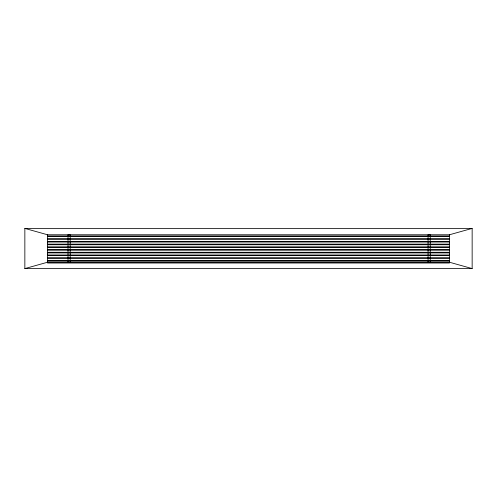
<?xml version="1.0" encoding="UTF-8"?>
<svg xmlns="http://www.w3.org/2000/svg" width="497" height="497" viewBox="0 0 497 497"><rect width="100%" height="100%" fill="white"/><g stroke="black" fill="none" stroke-linecap="round" stroke-linejoin="round"><path stroke-width="0.75" d="M24.85 268.597L47.563 262.223L449.437 262.223L472.15 268.591L472.15 228.403L24.85 228.409L24.85 268.597L472.15 268.591M24.85 228.409L47.563 234.777L449.437 234.777L472.1 228.421M47.563 235.969L449.437 235.969M47.563 236.584L449.437 236.584M47.563 238.69L449.437 238.69M47.563 239.305L449.437 239.305M47.563 241.405L449.437 241.405M47.563 242.027L449.437 242.027M47.563 244.126L449.437 244.126M47.563 244.741L449.437 244.741M47.563 246.847L449.437 246.847M47.563 247.463L449.437 247.463M47.563 249.569L449.437 249.569M47.563 250.184L449.437 250.184M47.563 252.29L449.437 252.29M47.563 252.905L449.437 252.905M47.563 255.011L449.437 255.011M47.563 255.626L449.437 255.626M47.563 257.732L449.437 257.732M47.563 258.347L449.437 258.347M47.563 260.447L449.437 260.447M47.563 261.068L449.437 261.068M449.437 234.777L449.437 263.006L47.563 263.006L47.563 234.777M430.234 262.236L430.234 234.758L428.066 234.758L428.066 262.236M70.183 262.236L70.183 234.758L68.014 234.758L68.014 262.236"/></g></svg>
